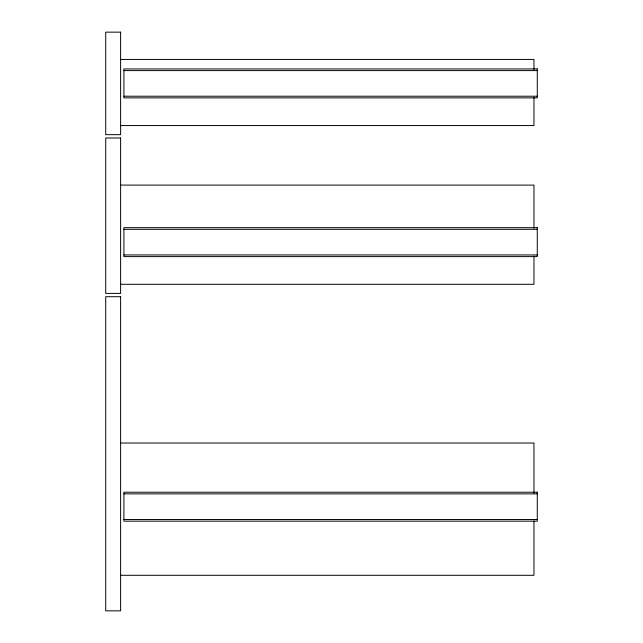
<?xml version="1.0" encoding="UTF-8"?>
<svg xmlns="http://www.w3.org/2000/svg" width="643" height="643" viewBox="0 0 643 643"><rect width="100%" height="100%" fill="white"/><g stroke="black" fill="none" stroke-linecap="round" stroke-linejoin="round"><path stroke-width="0.96" d="M120.611 59.429L533.963 59.429L533.963 69.452M123.914 70.593L537.275 70.593M123.914 96.217L537.275 96.217M120.611 125.57L533.963 125.57L533.963 97.366M120.611 185.096L533.963 185.096L533.963 228.185M123.914 229.318L537.275 229.318M123.914 254.949L537.275 254.949M120.611 284.294L533.963 284.294L533.963 256.075M120.611 443.027L533.963 443.027L533.963 493.133M123.914 493.872L537.275 493.872M123.914 519.496L537.275 519.496M120.611 575.3L533.963 575.3L533.963 521.055M120.611 32.15L105.725 32.15L105.725 134.66L120.611 134.66L120.611 32.15M537.275 68.938L123.914 68.938L123.914 97.873L537.275 97.873L537.275 68.938M120.611 137.972L105.725 137.972L105.725 293.393L120.611 293.393L120.611 137.972M537.275 227.67L123.914 227.67L123.914 256.605L537.275 256.605L537.275 227.67M120.611 296.696L105.725 296.696L105.725 610.85L120.611 610.85L120.611 296.696M537.275 492.216L123.914 492.216L123.914 521.151L537.275 521.151L537.275 492.216"/></g></svg>
